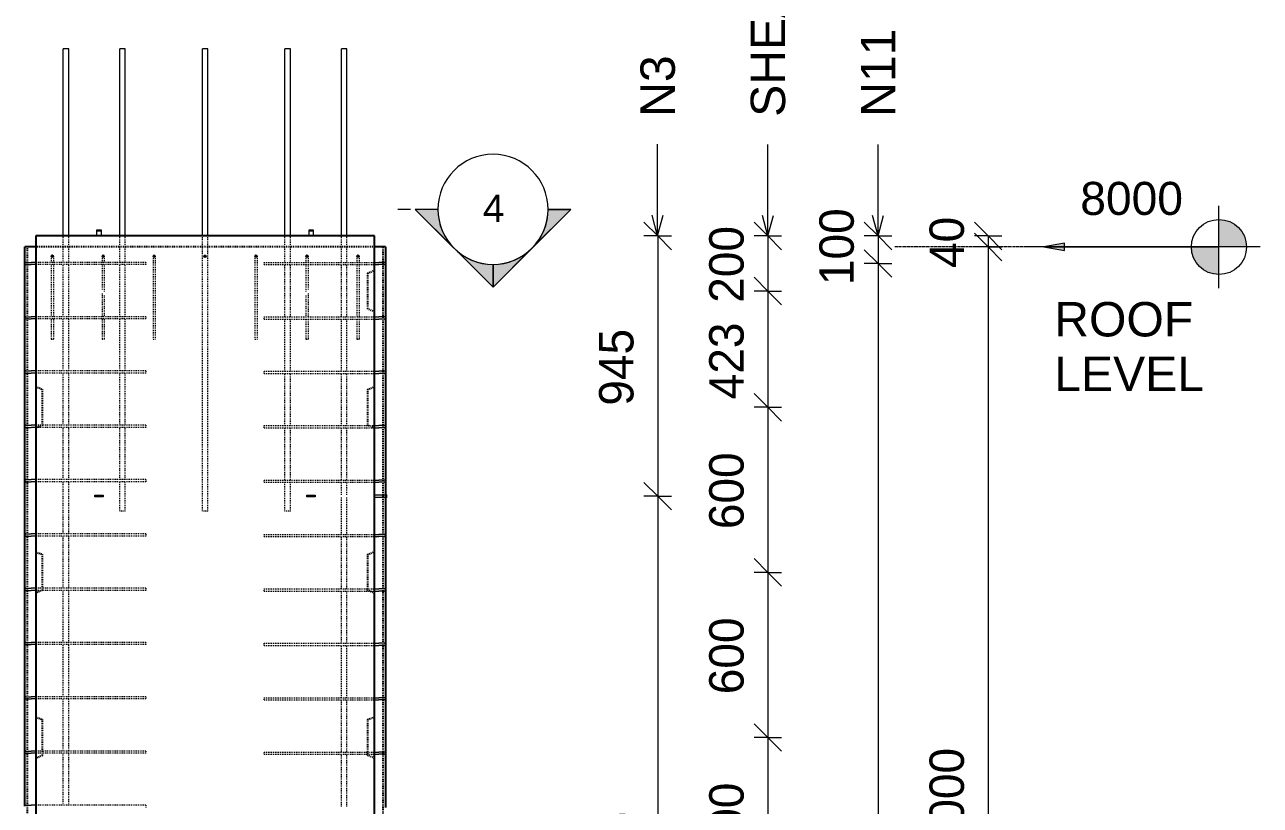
# Model space of a CAD drawing. Header units: millimetres. Extents: x -24813 to -9505, y -2179 to 11928.
# Drawn here: x -20245 to -15758, y 5632 to 8467 of the extents above; entities that cross this region are included whole.
import ezdxf

# ---------------------------------------------------------------- set-up
doc = ezdxf.new("R2010")
doc.units = ezdxf.units.MM
doc.linetypes.add('Dash', pattern=[6.36, 3.18, -3.18])
doc.linetypes.add('Overhead', pattern=[3.97, 2.38, -1.59])
for name, color, linetype, lineweight in [('A-ANNO-DIMS', 211, 'Continuous', 9), ('A-ANNO-DIMS-50', 211, 'Continuous', 9), ('A-FLOR-OVHD', 1, 'Overhead', 18), ('A-GENM', 13, 'Continuous', 18), ('A-WALL', 113, 'Continuous', 25), ('A-WALL-HDLN', 110, 'Dash', 25), ('G-ANNO-DIMS', 111, 'Continuous', 9), ('G-ANNO-SYMB', 111, 'Continuous', 9), ('G-ANNO-TEXT', 231, 'Continuous', 9), ('S-RBAR', 171, 'Continuous', 18)]:
    doc.layers.add(name, color=color, linetype=linetype, lineweight=lineweight)
doc.styles.add('Arial', font='arial.ttf', dxfattribs={"height": 100})
doc.styles.add('Arial_1', font='arial.ttf', dxfattribs={"height": 120})
doc.styles.add('Arial_2', font='arial.ttf', dxfattribs={"height": 125})
doc.styles.add('Nirmala UI Semilight', font='NirmalaS.ttf', dxfattribs={"height": 125})
doc.dimstyles.new('Arrow_Filled_-_2_5_NI_UI', dxfattribs={"dimscale": 304.8, "dimtxt": 130.920493, "dimasz": 0.328084, "dimexe": 0.164042, "dimexo": 0.0625, "dimgap": 0.164042, "dimtad": 1, "dimdec": 4, "dimzin": 0, "dimdsep": 46, "dimtxsty": 'Nirmala UI Semilight', "dimblk1": 'OBLIQUE', "dimblk2": 'OBLIQUE', "dimsah": 1, "dimcen": 0.09, "dimazin": 0, "dimtfac": 1, "dimtdec": 4, "dimtix": 1, "dimtmove": 0, "dimatfit": 3, "dimfxl": 0.164042, "dimfxlon": 1, "dimtvp": 1, "dimtolj": 1, "dimtzin": 0, "dimarcsym": 2})
doc.dimstyles.new('Arrow_Filled_-_2_5_NI_UI_1', dxfattribs={"dimscale": 304.8, "dimtxt": 130.920493, "dimasz": 0.328084, "dimexe": 0.164042, "dimexo": 0.0625, "dimgap": 0.164042, "dimtad": 1, "dimdec": 4, "dimzin": 0, "dimdsep": 46, "dimtxsty": 'Nirmala UI Semilight', "dimblk1": 'OBLIQUE', "dimblk2": 'OBLIQUE', "dimsah": 1, "dimcen": 0.09, "dimazin": 0, "dimtfac": 1, "dimtdec": 4, "dimtix": 1, "dimtmove": 2, "dimatfit": 3, "dimfxl": 0.164042, "dimfxlon": 1, "dimtvp": 1, "dimtolj": 1, "dimtzin": 0, "dimarcsym": 2})

# ---------------------------------------------------------------- blocks, each defined once
blk = doc.blocks.new('RR spread anchor face based - RR-SA-5_0-240-2134540-Elevation Front')
at = {"layer": 'A-GENM'}
for p, q in [((-19982.1, 7717.1), (-19982.1, 7722.1)), ((-19982.1, 7722.1), (-19967.1, 7722.1)), ((-19982.1, 7700), (-19982.1, 7717.1)), ((-19967.1, 7717.1), (-19982.1, 7717.1)), ((-19967.1, 7722.1), (-19967.1, 7717.1)), ((-19967.1, 7717.1), (-19967.1, 7700))]:
    blk.add_line(p, q, dxfattribs=at)
blk = doc.blocks.new('RR spread anchor face based - RR-SA-1_4-160-2134593-Elevation Front')
at = {"layer": 'A-GENM'}
for p, q in [((-19219.6, -447), (-19217.1, -447)), ((-19219.6, -453), (-19219.6, -447)), ((-19217.1, -447), (-19192.1, -447)), ((-19217.1, -453), (-19217.1, -447)), ((-19192.1, -447), (-19189.6, -447)), ((-19192.1, -453), (-19192.1, -447)), ((-19189.6, -447), (-19189.6, -453)), ((-19217.1, -453), (-19219.6, -453)), ((-19192.1, -453), (-19217.1, -453)), ((-19189.6, -453), (-19192.1, -453))]:
    blk.add_line(p, q, dxfattribs=at)
blk = doc.blocks.new('RR spread anchor face based - RR-SA-2_5-200-1726821-Elevation Front')
at = {"layer": 'A-GENM'}
for p, q in [((-18974.6, 6760), (-18934.6, 6760)), ((-18934.6, 6750), (-18974.6, 6750)), ((-18934.6, 6760), (-18929.6, 6760)), ((-18934.6, 6750), (-18934.6, 6760)), ((-18929.6, 6750), (-18934.6, 6750)), ((-18929.6, 6750), (-18929.6, 6760))]:
    blk.add_line(p, q, dxfattribs=at)
blk = doc.blocks.new('DIMBLOCK19-Elevation Front')
at = {"layer": 'A-ANNO-DIMS-50'}
for p, q in [((-17946.1, 7700), (-17996.1, 7750)), ((-17946.1, 7700), (-17996.1, 7700)), ((-17946.1, 7700), (-17946.1, 6755)), ((-17946.1, 7700), (-17896.1, 7650)), ((-17946.1, 7700), (-17896.1, 7700)), ((-17946.1, 6755), (-17996.1, 6805)), ((-17946.1, 6755), (-17996.1, 6755)), ((-17946.1, 6755), (-17896.1, 6705)), ((-17946.1, 6755), (-17896.1, 6755))]:
    blk.add_line(p, q, dxfattribs=at)
at = {"layer": 'A-ANNO-DIMS-50', "color": 0, "insert": (-18159.2, 7083.5), "char_height": 125, "width": 345.63, "attachment_point": 1, "rotation": 90, "line_spacing_factor": 1.142579, "style": 'Nirmala UI Semilight'}
blk.add_mtext('945', dxfattribs=at)
blk = doc.blocks.new('_Oblique')
at = {"color": 0, "linetype": 'ByBlock', "lineweight": -2}
blk.add_line((-0.5, -0.5), (0.5, 0.5), dxfattribs=at)
blk = doc.blocks.new('DIMBLOCK20-Elevation Front')
at = {"layer": 'A-ANNO-DIMS-50'}
for p, q in [((-17946.1, 6755), (-17996.1, 6805)), ((-17946.1, 6755), (-17996.1, 6755)), ((-17946.1, 6755), (-17946.1, 4100)), ((-17946.1, 6755), (-17896.1, 6705)), ((-17946.1, 6755), (-17896.1, 6755)), ((-17946.1, 4100), (-17996.1, 4150)), ((-17946.1, 4100), (-17996.1, 4100)), ((-17946.1, 4100), (-17896.1, 4050)), ((-17946.1, 4100), (-17896.1, 4100))]:
    blk.add_line(p, q, dxfattribs=at)
at = {"layer": 'A-ANNO-DIMS-50', "color": 0, "insert": (-18159.2, 5237.1), "char_height": 125, "width": 457.032, "attachment_point": 1, "rotation": 90, "line_spacing_factor": 1.142579, "style": 'Nirmala UI Semilight'}
blk.add_mtext('2655', dxfattribs=at)
blk = doc.blocks.new('DIMBLOCK28-Elevation Front')
at = {"layer": 'A-ANNO-DIMS-50'}
for p, q in [((-17546.1, 7700), (-17596.1, 7750)), ((-17546.1, 7700), (-17596.1, 7700)), ((-17546.1, 7700), (-17546.1, 7500)), ((-17546.1, 7700), (-17496.1, 7650)), ((-17546.1, 7700), (-17496.1, 7700)), ((-17546.1, 7500), (-17596.1, 7550)), ((-17546.1, 7500), (-17596.1, 7500)), ((-17546.1, 7500), (-17496.1, 7450)), ((-17546.1, 7500), (-17496.1, 7500))]:
    blk.add_line(p, q, dxfattribs=at)
at = {"layer": 'A-ANNO-DIMS-50', "color": 0, "insert": (-17759.2, 7457.2), "char_height": 125, "width": 342.774, "attachment_point": 1, "rotation": 90, "line_spacing_factor": 1.142579, "style": 'Nirmala UI Semilight'}
blk.add_mtext('200', dxfattribs=at)
blk = doc.blocks.new('DIMBLOCK29-Elevation Front')
at = {"layer": 'A-ANNO-DIMS-50'}
for p, q in [((-17546.1, 7500), (-17596.1, 7550)), ((-17546.1, 7500), (-17596.1, 7500)), ((-17546.1, 7500), (-17546.1, 7077.5)), ((-17546.1, 7500), (-17496.1, 7450)), ((-17546.1, 7500), (-17496.1, 7500)), ((-17546.1, 7077.5), (-17596.1, 7127.5)), ((-17546.1, 7077.5), (-17596.1, 7077.5)), ((-17546.1, 7077.5), (-17496.1, 7027.5)), ((-17546.1, 7077.5), (-17496.1, 7077.5))]:
    blk.add_line(p, q, dxfattribs=at)
at = {"layer": 'A-ANNO-DIMS-50', "color": 0, "insert": (-17759.2, 7106.5), "char_height": 125, "width": 345.63, "attachment_point": 1, "rotation": 90, "line_spacing_factor": 1.142579, "style": 'Nirmala UI Semilight'}
blk.add_mtext('423', dxfattribs=at)
blk = doc.blocks.new('DIMBLOCK30-Elevation Front')
at = {"layer": 'A-ANNO-DIMS-50'}
for p, q in [((-17546.1, 7077.5), (-17596.1, 7127.5)), ((-17546.1, 7077.5), (-17596.1, 7077.5)), ((-17546.1, 7077.5), (-17546.1, 6478)), ((-17546.1, 7077.5), (-17496.1, 7027.5)), ((-17546.1, 7077.5), (-17496.1, 7077.5)), ((-17546.1, 6478), (-17596.1, 6528)), ((-17546.1, 6478), (-17596.1, 6478)), ((-17546.1, 6478), (-17496.1, 6428)), ((-17546.1, 6478), (-17496.1, 6478))]:
    blk.add_line(p, q, dxfattribs=at)
at = {"layer": 'A-ANNO-DIMS-50', "color": 0, "insert": (-17759.2, 6634.9), "char_height": 125, "width": 342.774, "attachment_point": 1, "rotation": 90, "line_spacing_factor": 1.142579, "style": 'Nirmala UI Semilight'}
blk.add_mtext('600', dxfattribs=at)
blk = doc.blocks.new('DIMBLOCK31-Elevation Front')
at = {"layer": 'A-ANNO-DIMS-50'}
for p, q in [((-17546.1, 6478), (-17596.1, 6528)), ((-17546.1, 6478), (-17596.1, 6478)), ((-17546.1, 6478), (-17546.1, 5878)), ((-17546.1, 6478), (-17496.1, 6428)), ((-17546.1, 6478), (-17496.1, 6478)), ((-17546.1, 5878), (-17596.1, 5928)), ((-17546.1, 5878), (-17596.1, 5878)), ((-17546.1, 5878), (-17496.1, 5828)), ((-17546.1, 5878), (-17496.1, 5878))]:
    blk.add_line(p, q, dxfattribs=at)
at = {"layer": 'A-ANNO-DIMS-50', "color": 0, "insert": (-17759.2, 6035.2), "char_height": 125, "width": 342.774, "attachment_point": 1, "rotation": 90, "line_spacing_factor": 1.142579, "style": 'Nirmala UI Semilight'}
blk.add_mtext('600', dxfattribs=at)
blk = doc.blocks.new('DIMBLOCK32-Elevation Front')
at = {"layer": 'A-ANNO-DIMS-50'}
for p, q in [((-17546.1, 5878), (-17596.1, 5928)), ((-17546.1, 5878), (-17596.1, 5878)), ((-17546.1, 5878), (-17546.1, 5278)), ((-17546.1, 5878), (-17496.1, 5828)), ((-17546.1, 5878), (-17496.1, 5878)), ((-17546.1, 5278), (-17596.1, 5328)), ((-17546.1, 5278), (-17596.1, 5278)), ((-17546.1, 5278), (-17496.1, 5228)), ((-17546.1, 5278), (-17496.1, 5278))]:
    blk.add_line(p, q, dxfattribs=at)
at = {"layer": 'A-ANNO-DIMS-50', "color": 0, "insert": (-17759.2, 5435.2), "char_height": 125, "width": 342.774, "attachment_point": 1, "rotation": 90, "line_spacing_factor": 1.142579, "style": 'Nirmala UI Semilight'}
blk.add_mtext('600', dxfattribs=at)
blk = doc.blocks.new('DIMBLOCK45-Elevation Front')
at = {"layer": 'A-ANNO-DIMS-50'}
for p, q in [((-17146.1, 7700), (-17196.1, 7750)), ((-17146.1, 7700), (-17196.1, 7700)), ((-17146.1, 7700), (-17146.1, 7600)), ((-17146.1, 7700), (-17096.1, 7650)), ((-17146.1, 7700), (-17096.1, 7700)), ((-17146.1, 7600), (-17196.1, 7650)), ((-17146.1, 7600), (-17196.1, 7600)), ((-17146.1, 7600), (-17096.1, 7550)), ((-17146.1, 7600), (-17096.1, 7600))]:
    blk.add_line(p, q, dxfattribs=at)
at = {"layer": 'A-ANNO-DIMS-50', "color": 0, "insert": (-17359.2, 7521.5), "char_height": 125, "width": 308.496, "attachment_point": 1, "rotation": 90, "line_spacing_factor": 1.142579, "style": 'Nirmala UI Semilight'}
blk.add_mtext('100', dxfattribs=at)
blk = doc.blocks.new('DIMBLOCK46-Elevation Front')
at = {"layer": 'A-ANNO-DIMS-50'}
for p, q in [((-17146.1, 7600), (-17196.1, 7650)), ((-17146.1, 7600), (-17196.1, 7600)), ((-17146.1, 7600), (-17146.1, -1295)), ((-17146.1, 7600), (-17096.1, 7550)), ((-17146.1, 7600), (-17096.1, 7600)), ((-17146.1, -1295), (-17196.1, -1245)), ((-17146.1, -1295), (-17196.1, -1295)), ((-17146.1, -1295), (-17096.1, -1345)), ((-17146.1, -1295), (-17096.1, -1295))]:
    blk.add_line(p, q, dxfattribs=at)
at = {"layer": 'A-ANNO-DIMS-50', "color": 0, "insert": (-17359.2, 2511), "char_height": 125, "width": 1539.625, "attachment_point": 1, "rotation": 90, "line_spacing_factor": 1.142579, "style": 'Nirmala UI Semilight'}
blk.add_mtext('T8@200mm C/C', dxfattribs=at)
blk = doc.blocks.new('Spot Elevations - M_Spot Elevation - Target Filled-10609-Elevation Front')
at = {"layer": 'G-ANNO-DIMS'}
h = blk.add_hatch(color=256, dxfattribs=at)
edge = h.paths.add_edge_path()
edge.add_line((-15908.133774, 7660), (-15808.133774, 7660))
edge.add_arc((-15908.133774, 7660), 100, 0, 90)
edge.add_line((-15908.133774, 7760), (-15908.133774, 7660))
h = blk.add_hatch(color=256, dxfattribs=at)
edge = h.paths.add_edge_path()
edge.add_line((-15908.133774, 7660), (-16008.133774, 7660))
edge.add_arc((-15908.133774, 7660), 100, 180, 270)
edge.add_line((-15908.133774, 7560), (-15908.133774, 7660))
for p, q in [((-15908.133774, 7510), (-15908.133774, 7810)), ((-15758.133774, 7660), (-16608.133774, 7660))]:
    blk.add_line(p, q, dxfattribs=at)
blk.add_circle((-15908.133774, 7660), 100, dxfattribs=at)
blk = doc.blocks.new('DIMBLOCK48-Elevation Front')
at = {"layer": 'A-ANNO-DIMS-50'}
for p, q in [((-16746.1, 7700), (-16796.1, 7750)), ((-16746.1, 7660), (-16796.1, 7710)), ((-16746.1, 7700), (-16796.1, 7700)), ((-16746.1, 7700), (-16746.1, 7660)), ((-16746.1, 7700), (-16696.1, 7650)), ((-16746.1, 7700), (-16696.1, 7700)), ((-16746.1, 7660), (-16796.1, 7660)), ((-16746.1, 7660), (-16696.1, 7610)), ((-16746.1, 7660), (-16696.1, 7660))]:
    blk.add_line(p, q, dxfattribs=at)
at = {"layer": 'A-ANNO-DIMS-50', "color": 0, "insert": (-16959.2, 7583.6), "char_height": 125, "width": 231.372, "attachment_point": 1, "rotation": 90, "line_spacing_factor": 1.142579, "style": 'Nirmala UI Semilight'}
blk.add_mtext('40', dxfattribs=at)
blk = doc.blocks.new('DIMBLOCK49-Elevation Front')
at = {"layer": 'A-ANNO-DIMS-50'}
for p, q in [((-16746.1, 7660), (-16796.1, 7710)), ((-16746.1, 7660), (-16796.1, 7660)), ((-16746.1, 7660), (-16746.1, 3660)), ((-16746.1, 7660), (-16696.1, 7610)), ((-16746.1, 7660), (-16696.1, 7660)), ((-16746.1, 3660), (-16796.1, 3710)), ((-16746.1, 3660), (-16796.1, 3660)), ((-16746.1, 3660), (-16696.1, 3610)), ((-16746.1, 3660), (-16696.1, 3660))]:
    blk.add_line(p, q, dxfattribs=at)
at = {"layer": 'A-ANNO-DIMS-50', "color": 0, "insert": (-16959.2, 5468.4), "char_height": 125, "width": 459.888, "attachment_point": 1, "rotation": 90, "line_spacing_factor": 1.142579, "style": 'Nirmala UI Semilight'}
blk.add_mtext('4000', dxfattribs=at)
blk = doc.blocks.new('Detail View - M_Section Head - Filled SHOP DWG-1002450-Elevation Front')
at = {"layer": 'G-ANNO-SYMB'}
h = blk.add_hatch(color=256, dxfattribs=at)
edge = h.paths.add_edge_path()
edge.add_line((-18827, -163.4), (-18744.1, -163.4))
edge.add_arc((-18544.1, -163.4), 200, 180, 225)
edge.add_line((-18685.5, -304.8), (-18827, -163.4))
h = blk.add_hatch(color=256, dxfattribs=at)
edge = h.paths.add_edge_path()
edge.add_line((-18261.3, -163.4), (-18402.7, -304.8))
edge.add_arc((-18544.1, -163.4), 200, 315, 360)
edge.add_line((-18344.1, -163.4), (-18261.3, -163.4))
h = blk.add_hatch(color=256, dxfattribs=at)
edge = h.paths.add_edge_path()
edge.add_line((-18544.1, -446.2), (-18685.5, -304.8))
edge.add_arc((-18544.1, -163.4), 200, 225, 270)
edge.add_line((-18544.1, -363.4), (-18544.1, -446.2))
h = blk.add_hatch(color=256, dxfattribs=at)
edge = h.paths.add_edge_path()
edge.add_line((-18544.1, -446.2), (-18544.1, -363.4))
edge.add_arc((-18544.1, -163.4), 200, 270, 315)
edge.add_line((-18402.7, -304.8), (-18544.1, -446.2))
for p, q in [((-18544.1, -446.2), (-18827, -163.4)), ((-18744.1, -163.4), (-18827, -163.4)), ((-18827, -163.4), (-18685.5, -304.8)), ((-18744.1, -163.4), (-18827, -163.4)), ((-18544.1, -446.2), (-18261.3, -163.4)), ((-18402.7, -304.8), (-18261.3, -163.4)), ((-18344.1, -163.4), (-18261.3, -163.4)), ((-18261.3, -163.4), (-18344.1, -163.4)), ((-18685.5, -304.8), (-18544.1, -446.2)), ((-18544.1, -446.2), (-18402.7, -304.8)), ((-18544.1, -363.4), (-18544.1, -446.2)), ((-18544.1, -446.2), (-18544.1, -363.4))]:
    blk.add_line(p, q, dxfattribs=at)
for start, end in [(360, 180), (180, 360), (180, 225), (315, 0), (225, 270), (270, 315)]:
    blk.add_arc((-18544.1, -163.4), 200, start, end, dxfattribs=at)

msp = doc.modelspace()

# ---------------------------------------------------------------- hatches: boundary and pattern name
at = {"layer": 'G-ANNO-DIMS'}
msp.add_hatch(color=256, dxfattribs=at).paths.add_polyline_path([(-16544.5695, 7660), (-16469.5695, 7646.77548), (-16469.5695, 7673.22452)])
at = {"layer": 'S-RBAR'}
h = msp.add_hatch(color=256, dxfattribs=at)
edge = h.paths.add_edge_path()
edge.add_arc((-20144.5695, 7626.00692), 4, 0, 360)
for points in [[(-20144.5695, 7622.00692), (-20140.5695, 7626.00692), (-20144.5695, 7630.00692), (-20148.5695, 7626.00692)], [(-19959.5695, 7622.00692), (-19955.5695, 7626.00692), (-19959.5695, 7630.00692), (-19963.5695, 7626.00692)], [(-19774.5695, 7622.00692), (-19770.5695, 7626.00692), (-19774.5695, 7630.00692), (-19778.5695, 7626.00692)], [(-19589.5695, 7622.00692), (-19585.5695, 7626.00692), (-19589.5695, 7630.00692), (-19593.5695, 7626.00692)], [(-19404.5695, 7622.00692), (-19400.5695, 7626.00692), (-19404.5695, 7630.00692), (-19408.5695, 7626.00692)], [(-19219.5695, 7622.00692), (-19215.5695, 7626.00692), (-19219.74261, 7629.83381), (-19223.5695, 7626.00692), (-19219.74261, 7622.18003)], [(-19034.5695, 7622.00692), (-19030.5695, 7626.00692), (-19034.5695, 7630.00692), (-19038.5695, 7626.00692)]]:
    msp.add_hatch(color=256, dxfattribs=at).paths.add_polyline_path(points)
h = msp.add_hatch(color=256, dxfattribs=at)
edge = h.paths.add_edge_path()
edge.add_arc((-19959.5695, 7626.00692), 4, 0, 360)
h = msp.add_hatch(color=256, dxfattribs=at)
edge = h.paths.add_edge_path()
edge.add_arc((-19774.5695, 7626.00692), 4, 0, 360)
h = msp.add_hatch(color=256, dxfattribs=at)
edge = h.paths.add_edge_path()
edge.add_arc((-19589.5695, 7626.00692), 4, 0, 360)
h = msp.add_hatch(color=256, dxfattribs=at)
edge = h.paths.add_edge_path()
edge.add_arc((-19404.5695, 7626.00692), 4, 0, 360)
h = msp.add_hatch(color=256, dxfattribs=at)
edge = h.paths.add_edge_path()
edge.add_arc((-19219.5695, 7626.00692), 4, 0, 360)
h = msp.add_hatch(color=256, dxfattribs=at)
edge = h.paths.add_edge_path()
edge.add_arc((-19034.5695, 7626.00692), 4, 0, 360)

# ---------------------------------------------------------------- linework, layer by layer
at = {"layer": 'A-FLOR-OVHD'}
msp.add_line((-16544.5695, 7660), (-17084.5695, 7660), dxfattribs=at)
at = {"layer": 'A-WALL'}
for p, q in [((-18974.5695, 7700), (-20204.5695, 7700)), ((-20204.5695, 7700), (-20204.5695, -1395)), ((-18974.5695, -1395), (-18974.5695, 7700)), ((-20244.5695, 7600.38007), (-20244.5695, 7660)), ((-20204.5695, 7660), (-20244.5695, 7660)), ((-18934.5695, 7660), (-18974.5695, 7660)), ((-18934.5695, 7660), (-18934.5695, 7600.38007)), ((-20244.5695, 7403.15785), (-20244.5695, 7599.61993)), ((-18934.5695, 7599.61993), (-18934.5695, 7402.71341)), ((-20244.5695, 7205.93563), (-20244.5695, 7402.39771)), ((-18934.5695, 7401.95326), (-18934.5695, 7205.04674)), ((-20244.5695, 7008.71341), (-20244.5695, 7205.17548)), ((-18934.5695, 7204.28659), (-18934.5695, 7007.38007)), ((-20244.5695, 6811.49118), (-20244.5695, 7007.95326)), ((-18934.5695, 7006.61993), (-18934.5695, 6809.71341)), ((-20244.5695, 6614.26896), (-20244.5695, 6810.73104)), ((-18934.5695, 6808.95326), (-18934.5695, 6760)), ((-18934.5695, 6750), (-18934.5695, 6612.04674)), ((-20244.5695, 6417.04674), (-20244.5695, 6613.50882)), ((-18934.5695, 6611.28659), (-18934.5695, 6414.38007)), ((-20244.5695, 6219.82452), (-20244.5695, 6416.28659)), ((-18934.5695, 6413.61993), (-18934.5695, 6216.71341)), ((-20244.5695, 6022.60229), (-20244.5695, 6219.06437)), ((-18934.5695, 6215.95326), (-18934.5695, 6019.04674)), ((-20244.5695, 5825.38007), (-20244.5695, 6021.84215)), ((-18934.5695, 6018.28659), (-18934.5695, 5821.38007)), ((-20244.5695, 5628.15785), (-20244.5695, 5824.61993)), ((-18934.5695, 5820.61993), (-18934.5695, 5623.71341))]:
    msp.add_line(p, q, dxfattribs=at)
at = {"layer": 'A-WALL-HDLN'}
for p, q in [((-20234.56692, 3690), (-20234.56692, 7660)), ((-18974.5695, 7660), (-20204.5695, 7660)), ((-18944.57208, 7660), (-18944.57208, 3690)), ((-18999.5695, 7565), (-18974.5695, 7575)), ((-18999.5695, 7565), (-18999.5695, 7435)), ((-18974.5695, 7425), (-18999.5695, 7435)), ((-20204.5695, 7152.5), (-20179.5695, 7142.5)), ((-20179.5695, 7012.5), (-20179.5695, 7142.5)), ((-18999.5695, 7142.5), (-18974.5695, 7152.5)), ((-18999.5695, 7142.5), (-18999.5695, 7012.5)), ((-20179.5695, 7012.5), (-20204.5695, 7002.5)), ((-18974.5695, 7002.5), (-18999.5695, 7012.5)), ((-20204.5695, 6552.99023), (-20179.5695, 6542.99023)), ((-18999.5695, 6542.99023), (-18974.5695, 6552.99023)), ((-20179.5695, 6412.99023), (-20179.5695, 6542.99023)), ((-18999.5695, 6542.99023), (-18999.5695, 6412.99023)), ((-20179.5695, 6412.99023), (-20204.5695, 6402.99023)), ((-18974.5695, 6402.99023), (-18999.5695, 6412.99023)), ((-20204.5695, 5952.99023), (-20179.5695, 5942.99023)), ((-20179.5695, 5812.99023), (-20179.5695, 5942.99023)), ((-18999.5695, 5942.99023), (-18974.5695, 5952.99023)), ((-18999.5695, 5942.99023), (-18999.5695, 5812.99023)), ((-20179.5695, 5812.99023), (-20204.5695, 5802.99023)), ((-18974.5695, 5802.99023), (-18999.5695, 5812.99023))]:
    msp.add_line(p, q, dxfattribs=at)
at = {"layer": 'G-ANNO-DIMS'}
for p, q in [((-16469.5695, 7673.22452), (-16544.5695, 7660)), ((-16469.5695, 7646.77548), (-16469.5695, 7673.22452)), ((-16544.5695, 7660), (-16469.5695, 7646.77548)), ((-16544.5695, 7660), (-16136.54736, 7660)), ((-16136.54736, 7660), (-15908.13377, 7660))]:
    msp.add_line(p, q, dxfattribs=at)
at = {"layer": 'G-ANNO-SYMB'}
msp.add_line((-18844.11147, 7796.596), (-18890.027, 7796.596), dxfattribs=at)
at = {"layer": 'G-ANNO-TEXT', "color": 7}
for p, q in [((-17946.3346, 7700), (-17946.3346, 8032.92503)), ((-17545.92176, 7699.88567), (-17545.92176, 8032.8107)), ((-17146.01513, 7699.88567), (-17146.01513, 8032.8107)), ((-17946.3346, 7700), (-17966.43079, 7775)), ((-17946.3346, 7700), (-17926.23841, 7775)), ((-17545.92176, 7699.88567), (-17566.01795, 7774.88567)), ((-17545.92176, 7699.88567), (-17525.82557, 7774.88567)), ((-17146.01513, 7699.88567), (-17166.11132, 7774.88567)), ((-17146.01513, 7699.88567), (-17125.91894, 7774.88567))]:
    msp.add_line(p, q, dxfattribs=at)
at = {"layer": 'S-RBAR'}
for p, q in [((-20084.5695, 8380), (-20104.5695, 8380)), ((-20104.5695, 7700), (-20104.5695, 8380)), ((-20084.5695, 7700), (-20084.5695, 8380)), ((-19879.5695, 8380), (-19899.5695, 8380)), ((-19899.5695, 7700), (-19899.5695, 8380)), ((-19879.5695, 7700), (-19879.5695, 8380)), ((-19579.5695, 8380), (-19599.5695, 8380)), ((-19599.5695, 7700), (-19599.5695, 8380)), ((-19579.5695, 7700), (-19579.5695, 8380)), ((-19279.5695, 8380), (-19299.5695, 8380)), ((-19299.5695, 7700), (-19299.5695, 8380)), ((-19279.5695, 7700), (-19279.5695, 8380)), ((-19074.5695, 8380), (-19094.5695, 8380)), ((-19094.5695, 7700), (-19094.5695, 8380)), ((-19074.5695, 7700), (-19074.5695, 8380)), ((-20144.5695, 7630.00692), (-20148.5695, 7626.00692)), ((-20140.5695, 7626.00692), (-20144.5695, 7630.00692)), ((-19959.5695, 7630.00692), (-19963.5695, 7626.00692)), ((-19955.5695, 7626.00692), (-19959.5695, 7630.00692)), ((-19774.5695, 7630.00692), (-19778.5695, 7626.00692)), ((-19770.5695, 7626.00692), (-19774.5695, 7630.00692)), ((-19589.5695, 7630.00692), (-19593.5695, 7626.00692)), ((-19585.5695, 7626.00692), (-19589.5695, 7630.00692)), ((-19404.5695, 7630.00692), (-19408.5695, 7626.00692)), ((-19400.5695, 7626.00692), (-19404.5695, 7630.00692)), ((-19219.74261, 7629.83381), (-19223.5695, 7626.00692)), ((-19215.5695, 7626.00692), (-19219.74261, 7629.83381)), ((-19034.5695, 7630.00692), (-19038.5695, 7626.00692)), ((-19030.5695, 7626.00692), (-19034.5695, 7630.00692)), ((-20240.5695, 7604), (-20220.5695, 7604)), ((-20240.5695, 7596), (-20220.5695, 7596)), ((-20204.5695, 7604), (-20220.5695, 7604)), ((-20204.5695, 7596), (-20220.5695, 7596)), ((-20148.5695, 7626.00692), (-20144.5695, 7622.00692)), ((-20144.5695, 7622.00692), (-20140.5695, 7626.00692)), ((-19963.5695, 7626.00692), (-19959.5695, 7622.00692)), ((-19959.5695, 7622.00692), (-19955.5695, 7626.00692)), ((-19778.5695, 7626.00692), (-19774.5695, 7622.00692)), ((-19774.5695, 7622.00692), (-19770.5695, 7626.00692)), ((-19593.5695, 7626.00692), (-19589.5695, 7622.00692)), ((-19589.5695, 7622.00692), (-19585.5695, 7626.00692)), ((-19408.5695, 7626.00692), (-19404.5695, 7622.00692)), ((-19404.5695, 7622.00692), (-19400.5695, 7626.00692)), ((-19223.5695, 7626.00692), (-19219.74261, 7622.18003)), ((-19219.74261, 7622.18003), (-19219.5695, 7622.00692)), ((-19219.5695, 7622.00692), (-19215.5695, 7626.00692)), ((-19038.5695, 7626.00692), (-19034.5695, 7622.00692)), ((-19034.5695, 7622.00692), (-19030.5695, 7626.00692)), ((-18974.5695, 7604), (-18958.5695, 7604)), ((-18974.5695, 7596), (-18958.5695, 7596)), ((-18938.5695, 7604), (-18958.5695, 7604)), ((-18938.5695, 7596), (-18958.5695, 7596)), ((-20240.5695, 7406.77778), (-20220.5695, 7406.77778)), ((-20204.5695, 7406.77778), (-20220.5695, 7406.77778)), ((-18974.5695, 7406.33333), (-18958.5695, 7406.33333)), ((-18938.5695, 7406.33333), (-18958.5695, 7406.33333)), ((-20240.5695, 7398.77778), (-20220.5695, 7398.77778)), ((-20204.5695, 7398.77778), (-20220.5695, 7398.77778)), ((-18974.5695, 7398.33333), (-18958.5695, 7398.33333)), ((-18938.5695, 7398.33333), (-18958.5695, 7398.33333)), ((-20240.5695, 7209.55556), (-20220.5695, 7209.55556)), ((-20240.5695, 7201.55556), (-20220.5695, 7201.55556)), ((-20204.5695, 7209.55556), (-20220.5695, 7209.55556)), ((-20204.5695, 7201.55556), (-20220.5695, 7201.55556)), ((-18974.5695, 7208.66667), (-18958.5695, 7208.66667)), ((-18974.5695, 7200.66667), (-18958.5695, 7200.66667)), ((-18938.5695, 7208.66667), (-18958.5695, 7208.66667)), ((-18938.5695, 7200.66667), (-18958.5695, 7200.66667)), ((-20240.5695, 7012.33333), (-20220.5695, 7012.33333)), ((-20240.5695, 7004.33333), (-20220.5695, 7004.33333)), ((-20204.5695, 7012.33333), (-20220.5695, 7012.33333)), ((-20204.5695, 7004.33333), (-20220.5695, 7004.33333)), ((-18974.5695, 7011), (-18958.5695, 7011)), ((-18974.5695, 7003), (-18958.5695, 7003)), ((-18938.5695, 7011), (-18958.5695, 7011)), ((-18938.5695, 7003), (-18958.5695, 7003)), ((-20240.5695, 6815.11111), (-20220.5695, 6815.11111)), ((-20240.5695, 6807.11111), (-20220.5695, 6807.11111)), ((-20204.5695, 6815.11111), (-20220.5695, 6815.11111)), ((-20204.5695, 6807.11111), (-20220.5695, 6807.11111)), ((-18974.5695, 6813.33333), (-18958.5695, 6813.33333)), ((-18974.5695, 6805.33333), (-18958.5695, 6805.33333)), ((-18938.5695, 6813.33333), (-18958.5695, 6813.33333)), ((-18938.5695, 6805.33333), (-18958.5695, 6805.33333)), ((-20240.5695, 6617.88889), (-20220.5695, 6617.88889)), ((-20240.5695, 6609.88889), (-20220.5695, 6609.88889)), ((-20204.5695, 6617.88889), (-20220.5695, 6617.88889)), ((-20204.5695, 6609.88889), (-20220.5695, 6609.88889)), ((-18974.5695, 6615.66667), (-18958.5695, 6615.66667)), ((-18974.5695, 6607.66667), (-18958.5695, 6607.66667)), ((-18938.5695, 6615.66667), (-18958.5695, 6615.66667)), ((-18938.5695, 6607.66667), (-18958.5695, 6607.66667)), ((-20240.5695, 6420.66667), (-20220.5695, 6420.66667)), ((-20204.5695, 6420.66667), (-20220.5695, 6420.66667)), ((-18974.5695, 6418), (-18958.5695, 6418)), ((-18938.5695, 6418), (-18958.5695, 6418)), ((-20240.5695, 6412.66667), (-20220.5695, 6412.66667)), ((-20204.5695, 6412.66667), (-20220.5695, 6412.66667)), ((-18974.5695, 6410), (-18958.5695, 6410)), ((-18938.5695, 6410), (-18958.5695, 6410)), ((-20240.5695, 6223.44444), (-20220.5695, 6223.44444)), ((-20240.5695, 6215.44444), (-20220.5695, 6215.44444)), ((-20204.5695, 6223.44444), (-20220.5695, 6223.44444)), ((-20204.5695, 6215.44444), (-20220.5695, 6215.44444)), ((-18974.5695, 6220.33333), (-18958.5695, 6220.33333)), ((-18974.5695, 6212.33333), (-18958.5695, 6212.33333)), ((-18938.5695, 6220.33333), (-18958.5695, 6220.33333)), ((-18938.5695, 6212.33333), (-18958.5695, 6212.33333)), ((-20240.5695, 6026.22222), (-20220.5695, 6026.22222)), ((-20240.5695, 6018.22222), (-20220.5695, 6018.22222)), ((-20204.5695, 6026.22222), (-20220.5695, 6026.22222)), ((-20204.5695, 6018.22222), (-20220.5695, 6018.22222)), ((-18974.5695, 6022.66667), (-18958.5695, 6022.66667)), ((-18974.5695, 6014.66667), (-18958.5695, 6014.66667)), ((-18938.5695, 6022.66667), (-18958.5695, 6022.66667)), ((-18938.5695, 6014.66667), (-18958.5695, 6014.66667)), ((-20240.5695, 5829), (-20220.5695, 5829)), ((-20240.5695, 5821), (-20220.5695, 5821)), ((-20204.5695, 5829), (-20220.5695, 5829)), ((-20204.5695, 5821), (-20220.5695, 5821)), ((-18974.5695, 5825), (-18958.5695, 5825)), ((-18974.5695, 5817), (-18958.5695, 5817)), ((-18938.5695, 5825), (-18958.5695, 5825)), ((-18938.5695, 5817), (-18958.5695, 5817)), ((-20240.5695, 5631.77778), (-20220.5695, 5631.77778)), ((-20204.5695, 5631.77778), (-20220.5695, 5631.77778))]:
    msp.add_line(p, q, dxfattribs=at)
at = {"layer": 'S-RBAR', "linetype": 'Dash'}
for p, q in [((-20104.5695, 7604), (-20104.5695, 7699.95039)), ((-20084.5695, 7604), (-20084.5695, 7699.95039)), ((-19899.5695, 7604), (-19899.5695, 7699.95039)), ((-19879.5695, 7604), (-19879.5695, 7699.95039)), ((-19599.5695, 6700), (-19599.5695, 7699.95039)), ((-19579.5695, 6700), (-19579.5695, 7699.95039)), ((-19299.5695, 7604), (-19299.5695, 7699.95039)), ((-19279.5695, 7604), (-19279.5695, 7699.95039)), ((-19094.5695, 7604), (-19094.5695, 7699.95039)), ((-19074.5695, 7604), (-19074.5695, 7699.95039)), ((-19804.5695, 7604), (-20204.51989, 7604)), ((-19804.5695, 7596), (-20204.51989, 7596)), ((-20148.5695, 7626.00603), (-20148.5695, 7606.00692)), ((-20148.5695, 7606.00692), (-20148.5695, 7604)), ((-20148.5695, 7596), (-20148.5695, 7406.77778)), ((-20140.5695, 7626.00603), (-20140.5695, 7606.00692)), ((-20140.5695, 7606.00692), (-20140.5695, 7604)), ((-20140.5695, 7596), (-20140.5695, 7406.77778)), ((-20104.5695, 7406.77778), (-20104.5695, 7596)), ((-20084.5695, 7406.77778), (-20084.5695, 7596)), ((-19963.5695, 7626.00603), (-19963.5695, 7606.00692)), ((-19963.5695, 7606.00692), (-19963.5695, 7604)), ((-19963.5695, 7596), (-19963.5695, 7506.10692)), ((-19955.5695, 7626.00603), (-19955.5695, 7606.00692)), ((-19955.5695, 7606.00692), (-19955.5695, 7604)), ((-19955.5695, 7596), (-19955.5695, 7498.10692)), ((-19899.5695, 7406.77778), (-19899.5695, 7596)), ((-19879.5695, 7406.77778), (-19879.5695, 7596)), ((-19804.5695, 7604), (-19804.5695, 7596)), ((-19778.5695, 7626.00603), (-19778.5695, 7606.00692)), ((-19778.5695, 7606.00692), (-19778.5695, 7325.59745)), ((-19770.5695, 7626.00603), (-19770.5695, 7606.00692)), ((-19770.5695, 7606.00692), (-19770.5695, 7325.59745)), ((-19408.5695, 7626.00603), (-19408.5695, 7606.00692)), ((-19408.5695, 7606.00692), (-19408.5695, 7325.59745)), ((-19400.5695, 7626.00603), (-19400.5695, 7606.00692)), ((-19400.5695, 7606.00692), (-19400.5695, 7325.59745)), ((-19374.5695, 7604), (-18974.61911, 7604)), ((-19374.5695, 7596), (-19374.5695, 7604)), ((-19374.5695, 7596), (-18974.61911, 7596)), ((-19299.5695, 7406.33333), (-19299.5695, 7596)), ((-19279.5695, 7406.33333), (-19279.5695, 7596)), ((-19223.5695, 7626.00603), (-19223.5695, 7606.00692)), ((-19223.5695, 7606.00692), (-19223.5695, 7604)), ((-19223.5695, 7596), (-19223.5695, 7498.10692)), ((-19215.5695, 7626.00603), (-19215.5695, 7606.00692)), ((-19215.5695, 7606.00692), (-19215.5695, 7604)), ((-19215.5695, 7596), (-19215.5695, 7506.10692)), ((-19094.5695, 7406.33333), (-19094.5695, 7596)), ((-19074.5695, 7406.33333), (-19074.5695, 7596)), ((-19038.5695, 7626.00603), (-19038.5695, 7606.00692)), ((-19038.5695, 7606.00692), (-19038.5695, 7604)), ((-19038.5695, 7596), (-19038.5695, 7406.33333)), ((-19030.5695, 7626.00603), (-19030.5695, 7606.00692)), ((-19030.5695, 7606.00692), (-19030.5695, 7604)), ((-19030.5695, 7596), (-19030.5695, 7406.33333)), ((-19963.5695, 7491.10692), (-19963.5695, 7406.77778)), ((-19955.5695, 7483.10692), (-19955.5695, 7406.77778)), ((-19223.5695, 7483.10692), (-19223.5695, 7406.33333)), ((-19215.5695, 7491.10692), (-19215.5695, 7406.33333)), ((-19804.5695, 7406.77778), (-20204.51989, 7406.77778)), ((-19804.5695, 7406.77778), (-19804.5695, 7398.77778)), ((-19374.5695, 7406.33333), (-18974.61911, 7406.33333)), ((-19374.5695, 7398.33333), (-19374.5695, 7406.33333)), ((-19804.5695, 7398.77778), (-20204.51989, 7398.77778)), ((-20148.5695, 7398.77778), (-20148.5695, 7325.59745)), ((-20140.5695, 7398.77778), (-20140.5695, 7325.59745)), ((-20104.5695, 7209.55556), (-20104.5695, 7398.77778)), ((-20084.5695, 7209.55556), (-20084.5695, 7398.77778)), ((-19963.5695, 7398.77778), (-19963.5695, 7325.59745)), ((-19955.5695, 7398.77778), (-19955.5695, 7325.59745)), ((-19899.5695, 7209.55556), (-19899.5695, 7398.77778)), ((-19879.5695, 7209.55556), (-19879.5695, 7398.77778)), ((-19374.5695, 7398.33333), (-18974.61911, 7398.33333)), ((-19299.5695, 7208.66667), (-19299.5695, 7398.33333)), ((-19279.5695, 7208.66667), (-19279.5695, 7398.33333)), ((-19223.5695, 7398.33333), (-19223.5695, 7325.59745)), ((-19215.5695, 7398.33333), (-19215.5695, 7325.59745)), ((-19094.5695, 7208.66667), (-19094.5695, 7398.33333)), ((-19074.5695, 7208.66667), (-19074.5695, 7398.33333)), ((-19038.5695, 7398.33333), (-19038.5695, 7325.59745)), ((-19030.5695, 7398.33333), (-19030.5695, 7325.59745)), ((-20148.5695, 7325.59745), (-20140.5695, 7325.59745)), ((-19963.5695, 7325.59745), (-19955.5695, 7325.59745)), ((-19778.5695, 7325.59745), (-19770.5695, 7325.59745)), ((-19408.5695, 7325.59745), (-19400.5695, 7325.59745)), ((-19223.5695, 7325.59745), (-19215.5695, 7325.59745)), ((-19038.5695, 7325.59745), (-19030.5695, 7325.59745)), ((-19804.5695, 7209.55556), (-20204.51989, 7209.55556)), ((-19804.5695, 7201.55556), (-20204.51989, 7201.55556)), ((-20104.5695, 7012.33333), (-20104.5695, 7201.55556)), ((-20084.5695, 7012.33333), (-20084.5695, 7201.55556)), ((-19899.5695, 7012.33333), (-19899.5695, 7201.55556)), ((-19879.5695, 7012.33333), (-19879.5695, 7201.55556)), ((-19804.5695, 7209.55556), (-19804.5695, 7201.55556)), ((-19374.5695, 7208.66667), (-18974.61911, 7208.66667)), ((-19374.5695, 7200.66667), (-19374.5695, 7208.66667)), ((-19374.5695, 7200.66667), (-18974.61911, 7200.66667)), ((-19299.5695, 7011), (-19299.5695, 7200.66667)), ((-19279.5695, 7011), (-19279.5695, 7200.66667)), ((-19094.5695, 7011), (-19094.5695, 7200.66667)), ((-19074.5695, 7011), (-19074.5695, 7200.66667)), ((-20180.11138, 7012.33333), (-20204.51989, 7012.33333)), ((-20200.11138, 7004.33333), (-20204.51989, 7004.33333)), ((-19804.5695, 7004.33333), (-20199.86094, 7004.33333)), ((-19804.5695, 7012.33333), (-20179.86094, 7012.33333)), ((-20104.5695, 6815.11111), (-20104.5695, 7004.33333)), ((-20084.5695, 6815.11111), (-20084.5695, 7004.33333)), ((-19899.5695, 6815.11111), (-19899.5695, 7004.33333)), ((-19879.5695, 6815.11111), (-19879.5695, 7004.33333)), ((-19804.5695, 7012.33333), (-19804.5695, 7004.33333)), ((-19374.5695, 7011), (-18995.94472, 7011)), ((-19374.5695, 7003), (-19374.5695, 7011)), ((-19374.5695, 7003), (-18975.94472, 7003)), ((-19299.5695, 6813.33333), (-19299.5695, 7003)), ((-19279.5695, 6813.33333), (-19279.5695, 7003)), ((-19094.5695, 6813.33333), (-19094.5695, 7003)), ((-19074.5695, 6813.33333), (-19074.5695, 7003)), ((-18995.69428, 7011), (-18974.61911, 7011)), ((-18975.69428, 7003), (-18974.61911, 7003)), ((-19804.5695, 6815.11111), (-20204.51989, 6815.11111)), ((-19804.5695, 6807.11111), (-20204.51989, 6807.11111)), ((-20104.5695, 6617.88889), (-20104.5695, 6807.11111)), ((-20084.5695, 6617.88889), (-20084.5695, 6807.11111)), ((-19899.5695, 6700), (-19899.5695, 6807.11111)), ((-19879.5695, 6700), (-19879.5695, 6807.11111)), ((-19804.5695, 6815.11111), (-19804.5695, 6807.11111)), ((-19374.5695, 6813.33333), (-18974.61911, 6813.33333)), ((-19374.5695, 6805.33333), (-19374.5695, 6813.33333)), ((-19374.5695, 6805.33333), (-18974.61911, 6805.33333)), ((-19299.5695, 6700), (-19299.5695, 6805.33333)), ((-19279.5695, 6700), (-19279.5695, 6805.33333)), ((-19094.5695, 6760), (-19094.5695, 6805.33333)), ((-19074.5695, 6760), (-19074.5695, 6805.33333)), ((-19094.5695, 6615.66667), (-19094.5695, 6750)), ((-19074.5695, 6615.66667), (-19074.5695, 6750)), ((-19879.5695, 6700), (-19899.5695, 6700)), ((-19579.5695, 6700), (-19599.5695, 6700)), ((-19279.5695, 6700), (-19299.5695, 6700)), ((-19804.5695, 6617.88889), (-20204.51989, 6617.88889)), ((-19804.5695, 6609.88889), (-20204.51989, 6609.88889)), ((-20104.5695, 6420.66667), (-20104.5695, 6609.88889)), ((-20084.5695, 6420.66667), (-20084.5695, 6609.88889)), ((-19804.5695, 6617.88889), (-19804.5695, 6609.88889)), ((-19374.5695, 6615.66667), (-18974.61911, 6615.66667)), ((-19374.5695, 6607.66667), (-19374.5695, 6615.66667)), ((-19374.5695, 6607.66667), (-18974.61911, 6607.66667)), ((-19094.5695, 6418), (-19094.5695, 6607.66667)), ((-19074.5695, 6418), (-19074.5695, 6607.66667)), ((-19804.5695, 6420.66667), (-20204.51989, 6420.66667)), ((-19804.5695, 6420.66667), (-19804.5695, 6412.66667)), ((-19374.5695, 6418), (-18974.61911, 6418)), ((-19374.5695, 6410), (-19374.5695, 6418)), ((-20180.50364, 6412.66667), (-20204.51989, 6412.66667)), ((-19804.5695, 6412.66667), (-20180.2532, 6412.66667)), ((-20104.5695, 6223.44444), (-20104.5695, 6412.66667)), ((-20084.5695, 6223.44444), (-20084.5695, 6412.66667)), ((-19374.5695, 6410), (-18992.21913, 6410)), ((-19094.5695, 6220.33333), (-19094.5695, 6410)), ((-19074.5695, 6220.33333), (-19074.5695, 6410)), ((-18991.96869, 6410), (-18974.61911, 6410)), ((-19804.5695, 6223.44444), (-20204.51989, 6223.44444)), ((-19804.5695, 6215.44444), (-20204.51989, 6215.44444)), ((-20104.5695, 6026.22222), (-20104.5695, 6215.44444)), ((-20084.5695, 6026.22222), (-20084.5695, 6215.44444)), ((-19804.5695, 6223.44444), (-19804.5695, 6215.44444)), ((-19374.5695, 6220.33333), (-18974.61911, 6220.33333)), ((-19374.5695, 6212.33333), (-19374.5695, 6220.33333)), ((-19374.5695, 6212.33333), (-18974.61911, 6212.33333)), ((-19094.5695, 6022.66667), (-19094.5695, 6212.33333)), ((-19074.5695, 6022.66667), (-19074.5695, 6212.33333)), ((-19804.5695, 6026.22222), (-20204.51989, 6026.22222)), ((-19804.5695, 6018.22222), (-20204.51989, 6018.22222)), ((-20104.5695, 5829), (-20104.5695, 6018.22222)), ((-20084.5695, 5829), (-20084.5695, 6018.22222)), ((-19804.5695, 6026.22222), (-19804.5695, 6018.22222)), ((-19374.5695, 6022.66667), (-18974.61911, 6022.66667)), ((-19374.5695, 6014.66667), (-19374.5695, 6022.66667)), ((-19374.5695, 6014.66667), (-18974.61911, 6014.66667)), ((-19094.5695, 5825), (-19094.5695, 6014.66667)), ((-19074.5695, 5825), (-19074.5695, 6014.66667)), ((-19804.5695, 5829), (-20204.51989, 5829)), ((-19804.5695, 5821), (-20204.51989, 5821)), ((-20104.5695, 5631.77778), (-20104.5695, 5821)), ((-20084.5695, 5631.77778), (-20084.5695, 5821)), ((-19804.5695, 5829), (-19804.5695, 5821)), ((-19374.5695, 5825), (-18974.61911, 5825)), ((-19374.5695, 5817), (-19374.5695, 5825)), ((-19374.5695, 5817), (-18974.61911, 5817)), ((-19094.5695, 5627.33333), (-19094.5695, 5817)), ((-19074.5695, 5627.33333), (-19074.5695, 5817)), ((-19804.5695, 5631.77778), (-20204.51989, 5631.77778)), ((-19804.5695, 5631.77778), (-19804.5695, 5623.77778))]:
    msp.add_line(p, q, dxfattribs=at)
at = {"layer": 'S-RBAR'}
for centre in [(-20144.5695, 7626.00692), (-19959.5695, 7626.00692), (-19774.5695, 7626.00692), (-19589.5695, 7626.00692), (-19404.5695, 7626.00692), (-19219.5695, 7626.00692), (-19034.5695, 7626.00692)]:
    msp.add_circle(centre, 4, dxfattribs=at)
at = {"layer": 'S-RBAR', "linetype": 'Dash'}
for centre, start, end in [((-20144.5695, 7626.00692), 91.17063157, 178.82936843), ((-20144.5695, 7626.00692), 1.17063157, 88.82936843), ((-19959.5695, 7626.00692), 91.17063157, 178.82936843), ((-19959.5695, 7626.00692), 1.17063157, 88.82936843), ((-19774.5695, 7626.00692), 91.17063157, 178.82936843), ((-19774.5695, 7626.00692), 1.17063157, 88.82936843), ((-19404.5695, 7626.00692), 91.17063157, 178.82936843), ((-19404.5695, 7626.00692), 1.17063157, 88.82936843), ((-19219.5695, 7626.00692), 91.17063157, 178.82936843), ((-19219.5695, 7626.00692), 1.17063157, 88.82936843), ((-19034.5695, 7626.00692), 91.17063157, 178.82936843), ((-19034.5695, 7626.00692), 1.17063157, 88.82936843)]:
    msp.add_arc(centre, 4, start, end, dxfattribs=at)
at = {"layer": 'S-RBAR'}
for centre, start, end in [((-20240.5695, 7600), 90, 270), ((-18938.5695, 7600), 270, 90), ((-20240.5695, 7402.77778), 90, 270), ((-18938.5695, 7402.33333), 270, 90), ((-20240.5695, 7205.55556), 90, 270), ((-18938.5695, 7204.66667), 270, 90), ((-20240.5695, 7008.33333), 90, 270), ((-18938.5695, 7007), 270, 90), ((-20240.5695, 6811.11111), 90, 270), ((-18938.5695, 6809.33333), 270, 90), ((-20240.5695, 6613.88889), 90, 270), ((-18938.5695, 6611.66667), 270, 90), ((-20240.5695, 6416.66667), 90, 270), ((-18938.5695, 6414), 270, 90), ((-20240.5695, 6219.44444), 90, 270), ((-18938.5695, 6216.33333), 270, 90), ((-20240.5695, 6022.22222), 90, 270), ((-18938.5695, 6018.66667), 270, 90), ((-20240.5695, 5825), 90, 270), ((-18938.5695, 5821), 270, 90)]:
    msp.add_arc(centre, 4, start, end, dxfattribs=at)

# ---------------------------------------------------------------- block references
at = {"layer": 'A-GENM'}
for name, p in [('RR spread anchor face based - RR-SA-5_0-240-2134540-Elevation Front', (0, 0)), ('RR spread anchor face based - RR-SA-5_0-240-2134540-Elevation Front', (770, 0)), ('RR spread anchor face based - RR-SA-1_4-160-2134593-Elevation Front', (-770, 7205)), ('RR spread anchor face based - RR-SA-1_4-160-2134593-Elevation Front', (0, 7205)), ('RR spread anchor face based - RR-SA-2_5-200-1726821-Elevation Front', (0, 0))]:
    msp.add_blockref(name, p, dxfattribs=at)
at = {"layer": 'G-ANNO-DIMS'}
msp.add_blockref('Spot Elevations - M_Spot Elevation - Target Filled-10609-Elevation Front', (0, 0), dxfattribs=at)
at = {"layer": 'G-ANNO-SYMB'}
msp.add_blockref('Detail View - M_Section Head - Filled SHOP DWG-1002450-Elevation Front', (0, 7960), dxfattribs=at)

# ---------------------------------------------------------------- texts
at = {"layer": 'G-ANNO-SYMB', "insert": (-18580.80294, 7850.42985), "char_height": 100, "width": 96.2025, "attachment_point": 1, "style": 'Arial'}
msp.add_mtext('4', dxfattribs=at)
at = {"layer": 'G-ANNO-TEXT', "color": 7, "char_height": 125, "attachment_point": 1, "rotation": 90, "style": 'Arial_2'}
for s, insert, width in [('SHEARKEY', (-17608.42176, 8132.8107), 1146.413125), ('N11', (-17208.51513, 8132.8107), 384.81), ('N3', (-18008.8346, 8132.92503), 268.5653125)]:
    msp.add_mtext(s, dxfattribs=dict(at, insert=insert, width=width))
at = {"layer": 'G-ANNO-TEXT', "color": 7, "char_height": 125, "attachment_point": 1, "style": 'Arial_2'}
for s, insert, width in [('ROOF', (-16506.09522, 7459.99812), 609.2825), ('LEVEL', (-16506.09522, 7261.56062), 653.3753125)]:
    msp.add_mtext(s, dxfattribs=dict(at, insert=insert, width=width))

# ---------------------------------------------------------------- dimensions: what is measured, and where the dimension line sits
at = {"layer": 'A-ANNO-DIMS'}
for base, p1, p2, override, picture, middle in [((-17146.06409, 7600), (-17196.06409, 7700), (-17196.06409, 7600), {"dimpost": '<>', "dimfxl": 100}, 'DIMBLOCK45-Elevation Front', (-17261.00481, 7650)), ((-16746.06409, 7660), (-16796.06409, 7700), (-16696.06409, 7660), {"dimpost": '<>', "dimfxl": 107.703296}, 'DIMBLOCK48-Elevation Front', (-16860.65614, 7680)), ((-17546.06409, 7500), (-17596.06409, 7700), (-17596.06409, 7500), {"dimpost": '<>', "dimfxl": 200}, 'DIMBLOCK28-Elevation Front', (-17660.65614, 7600)), ((-17946.06409, 6755), (-17996.06409, 7700), (-17996.06409, 6755), {"dimpost": '<>', "dimfxl": 945}, 'DIMBLOCK19-Elevation Front', (-18060.69972, 7227.5)), ((-16746.06409, 3660), (-16696.06409, 7660), (-16696.06409, 3660), {"dimpost": '<>', "dimfxl": 4000}, 'DIMBLOCK49-Elevation Front', (-16860.65614, 5660)), ((-17546.06409, 6477.99023), (-17596.06409, 7077.5), (-17596.06409, 6477.99023), {"dimpost": '<>', "dimfxl": 599.509766}, 'DIMBLOCK30-Elevation Front', (-17660.69972, 6777.74512)), ((-17946.06409, 4100), (-17996.06409, 6755), (-17996.06409, 4100), {"dimpost": '<>', "dimfxl": 2655}, 'DIMBLOCK20-Elevation Front', (-18060.69972, 5427.5)), ((-17546.06409, 5877.99023), (-17596.06409, 6477.99023), (-17596.06409, 5877.99023), {"dimpost": '<>', "dimfxl": 600}, 'DIMBLOCK31-Elevation Front', (-17660.69972, 6177.99023)), ((-17546.06409, 5277.99023), (-17596.06409, 5877.99023), (-17596.06409, 5277.99023), {"dimpost": '<>', "dimfxl": 600}, 'DIMBLOCK32-Elevation Front', (-17660.69972, 5577.99023))]:
    dim = msp.add_linear_dim(base=base, p1=p1, p2=p2, angle=90, dimstyle='Arrow_Filled_-_2_5_NI_UI', override=override, dxfattribs=at)
    dim.commit()
    dim.dimension.update_dxf_attribs({"geometry": picture, "text_midpoint": middle})
dim = msp.add_linear_dim(base=(-17146.06409, -1295), p1=(-17196.06409, 7600), p2=(-17196.06409, -1295), angle=90, text='T8@200mm C/C', dimstyle='Arrow_Filled_-_2_5_NI_UI', override={"dimpost": '<>', "dimfxl": 8895}, dxfattribs=at)
dim.commit()
dim.dimension.update_dxf_attribs({"geometry": 'DIMBLOCK46-Elevation Front', "text_midpoint": (-17269.9832, 3152.5)})
dim = msp.add_linear_dim(base=(-17546.06409, 7077.5), p1=(-17596.06409, 7500), p2=(-17596.06409, 7077.5), angle=90, dimstyle='Arrow_Filled_-_2_5_NI_UI_1', override={"dimpost": '<>', "dimfxl": 422.5}, dxfattribs=at)
dim.commit()
dim.dimension.update_dxf_attribs({"geometry": 'DIMBLOCK29-Elevation Front', "text_midpoint": (-17675.81672, 7279.28178), "dimtype": 160, "text_rotation": 90})

# ---------------------------------------------------------------- next in the draw order: texts
at = {"layer": 'G-ANNO-DIMS', "insert": (-16411.72632, 7896.43823), "char_height": 120, "width": 446.622108, "attachment_point": 1, "line_spacing_factor": 0.941778, "style": 'Arial_1', "bg_fill": 3, "box_fill_scale": 0, "bg_fill_color": 256, "bg_fill_true_color": 3254780160, "bg_fill_transparency": 256}
msp.add_mtext('8000', dxfattribs=at)

doc.saveas('drawing.dxf')
